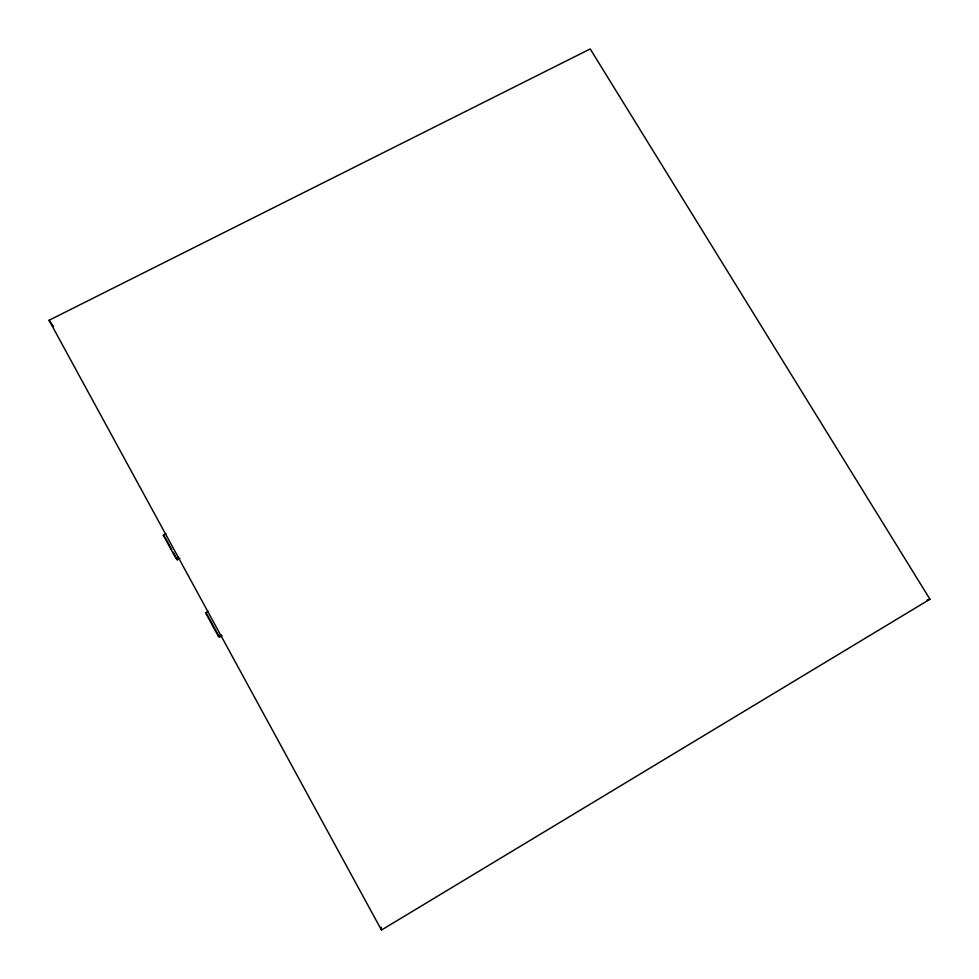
<?xml version="1.0" encoding="UTF-8"?>
<svg xmlns="http://www.w3.org/2000/svg" width="979" height="979" viewBox="0 0 979 979"><rect width="100%" height="100%" fill="white"/><g stroke="black" fill="none" stroke-linecap="round" stroke-linejoin="round"><path stroke-width="1.47" d="M381.455 930.05L929.952 599.234L590.215 48.95L49.048 320.28L381.455 930.05L381.174 927.076M208.246 611.337L205.566 612.805L218.341 636.252L221.009 634.771M218.341 636.252L219.455 637.133L222.111 635.665M165.977 533.812L163.309 535.244L175.89 558.324L178.545 556.88M175.89 558.324L177.309 559.78L179.965 558.348M927.027 600.029L929.952 599.234M205.566 612.805L206.777 613.87M163.309 535.244L164.815 536.871M49.048 320.28L53.515 326.411M165.512 538.144L171.753 549.598M173.148 552.144L177.309 559.78M207.475 615.155L219.455 637.133"/></g></svg>
